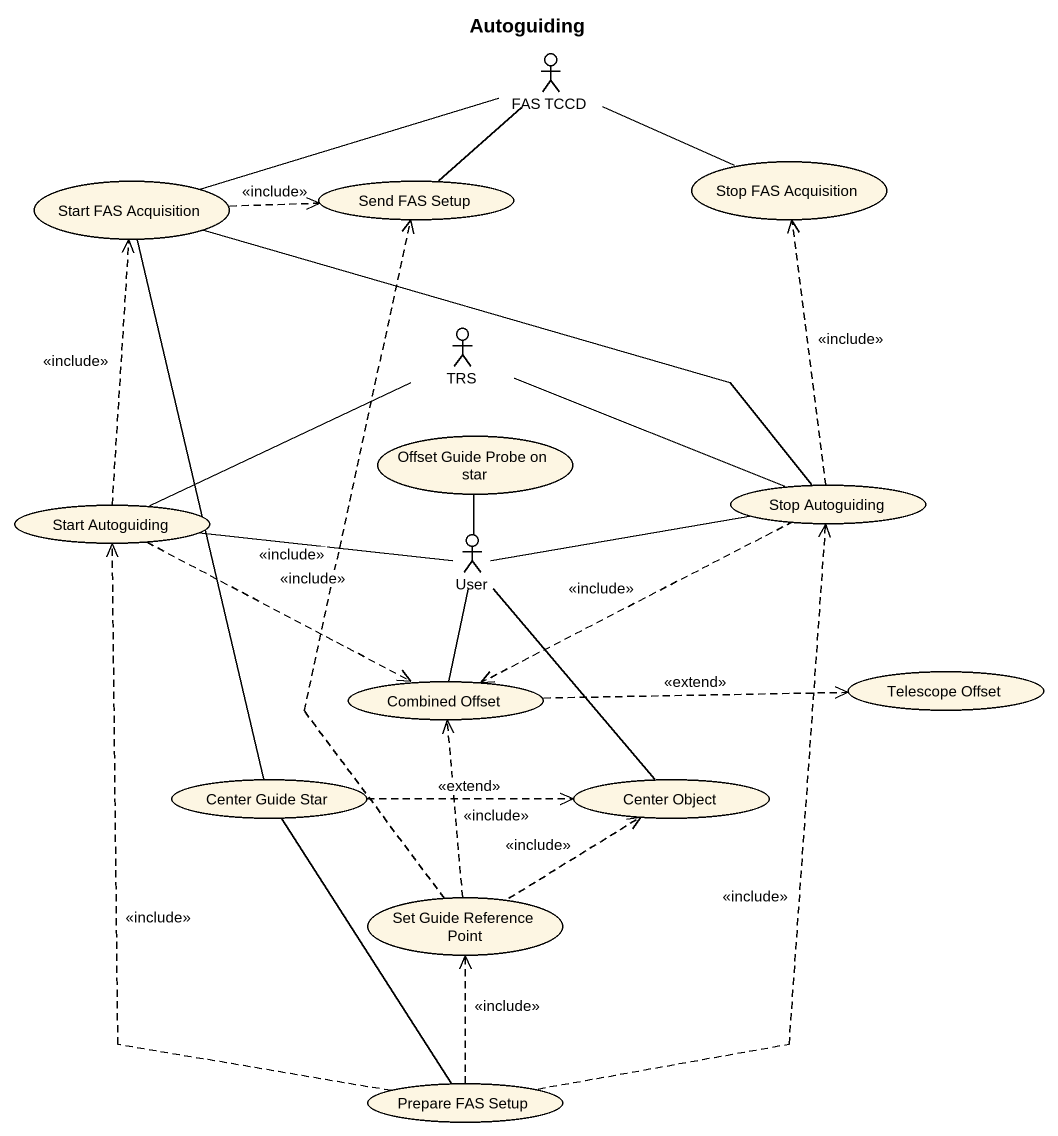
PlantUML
@startuml
title Autoguiding
actor "FAS TCCD" as FAS_TCCD
usecase "Stop FAS Acquisition" as Stop_FAS_Acquisition
usecase "Start FAS Acquisition" as Start_FAS_Acquisition
usecase "Send FAS Setup" as Send_FAS_Setup
actor TRS
usecase "Offset Guide Probe on star" as Offset_Guide_Probe_on_star
usecase "Start Autoguiding" as Start_Autoguiding
actor User
usecase "Stop Autoguiding" as Stop_Autoguiding
usecase "Combined Offset" as Combined_Offset
usecase "Telescope Offset" as Telescope_Offset
usecase "Center Guide Star" as Center_Guide_Star
usecase "Center Object" as Center_Object
usecase "Set Guide Reference Point" as Set_Guide_Reference_Point
usecase "Prepare FAS Setup" as Prepare_FAS_Setup
FAS_TCCD -right- Stop_FAS_Acquisition
FAS_TCCD -left- Start_FAS_Acquisition
FAS_TCCD -- Send_FAS_Setup
Start_FAS_Acquisition .right.> Send_FAS_Setup : <<include>>
Start_FAS_Acquisition -right- Stop_Autoguiding
Start_FAS_Acquisition -- Center_Guide_Star
TRS -right- Stop_Autoguiding
Start_Autoguiding .up.> Start_FAS_Acquisition : <<include>>
Start_Autoguiding -right- TRS
Start_Autoguiding -right- User
Start_Autoguiding .right.> Combined_Offset : <<include>>
User -up- Offset_Guide_Probe_on_star
User -right- Stop_Autoguiding
User -- Combined_Offset
User -- Center_Object
Stop_Autoguiding .up.> Stop_FAS_Acquisition : <<include>>
Stop_Autoguiding .left.> Combined_Offset : <<include>>
Combined_Offset .right.> Telescope_Offset : <<extend>>
Center_Guide_Star .right.> Center_Object : <<extend>>
Center_Guide_Star -- Prepare_FAS_Setup
Set_Guide_Reference_Point .up.> Send_FAS_Setup : <<include>>
Set_Guide_Reference_Point .up.> Combined_Offset : <<include>>
Set_Guide_Reference_Point .up.> Center_Object : <<include>>
Prepare_FAS_Setup .up.> Start_Autoguiding : <<include>>
Prepare_FAS_Setup .up.> Stop_Autoguiding : <<include>>
Prepare_FAS_Setup .up.> Set_Guide_Reference_Point : <<include>>
@enduml
